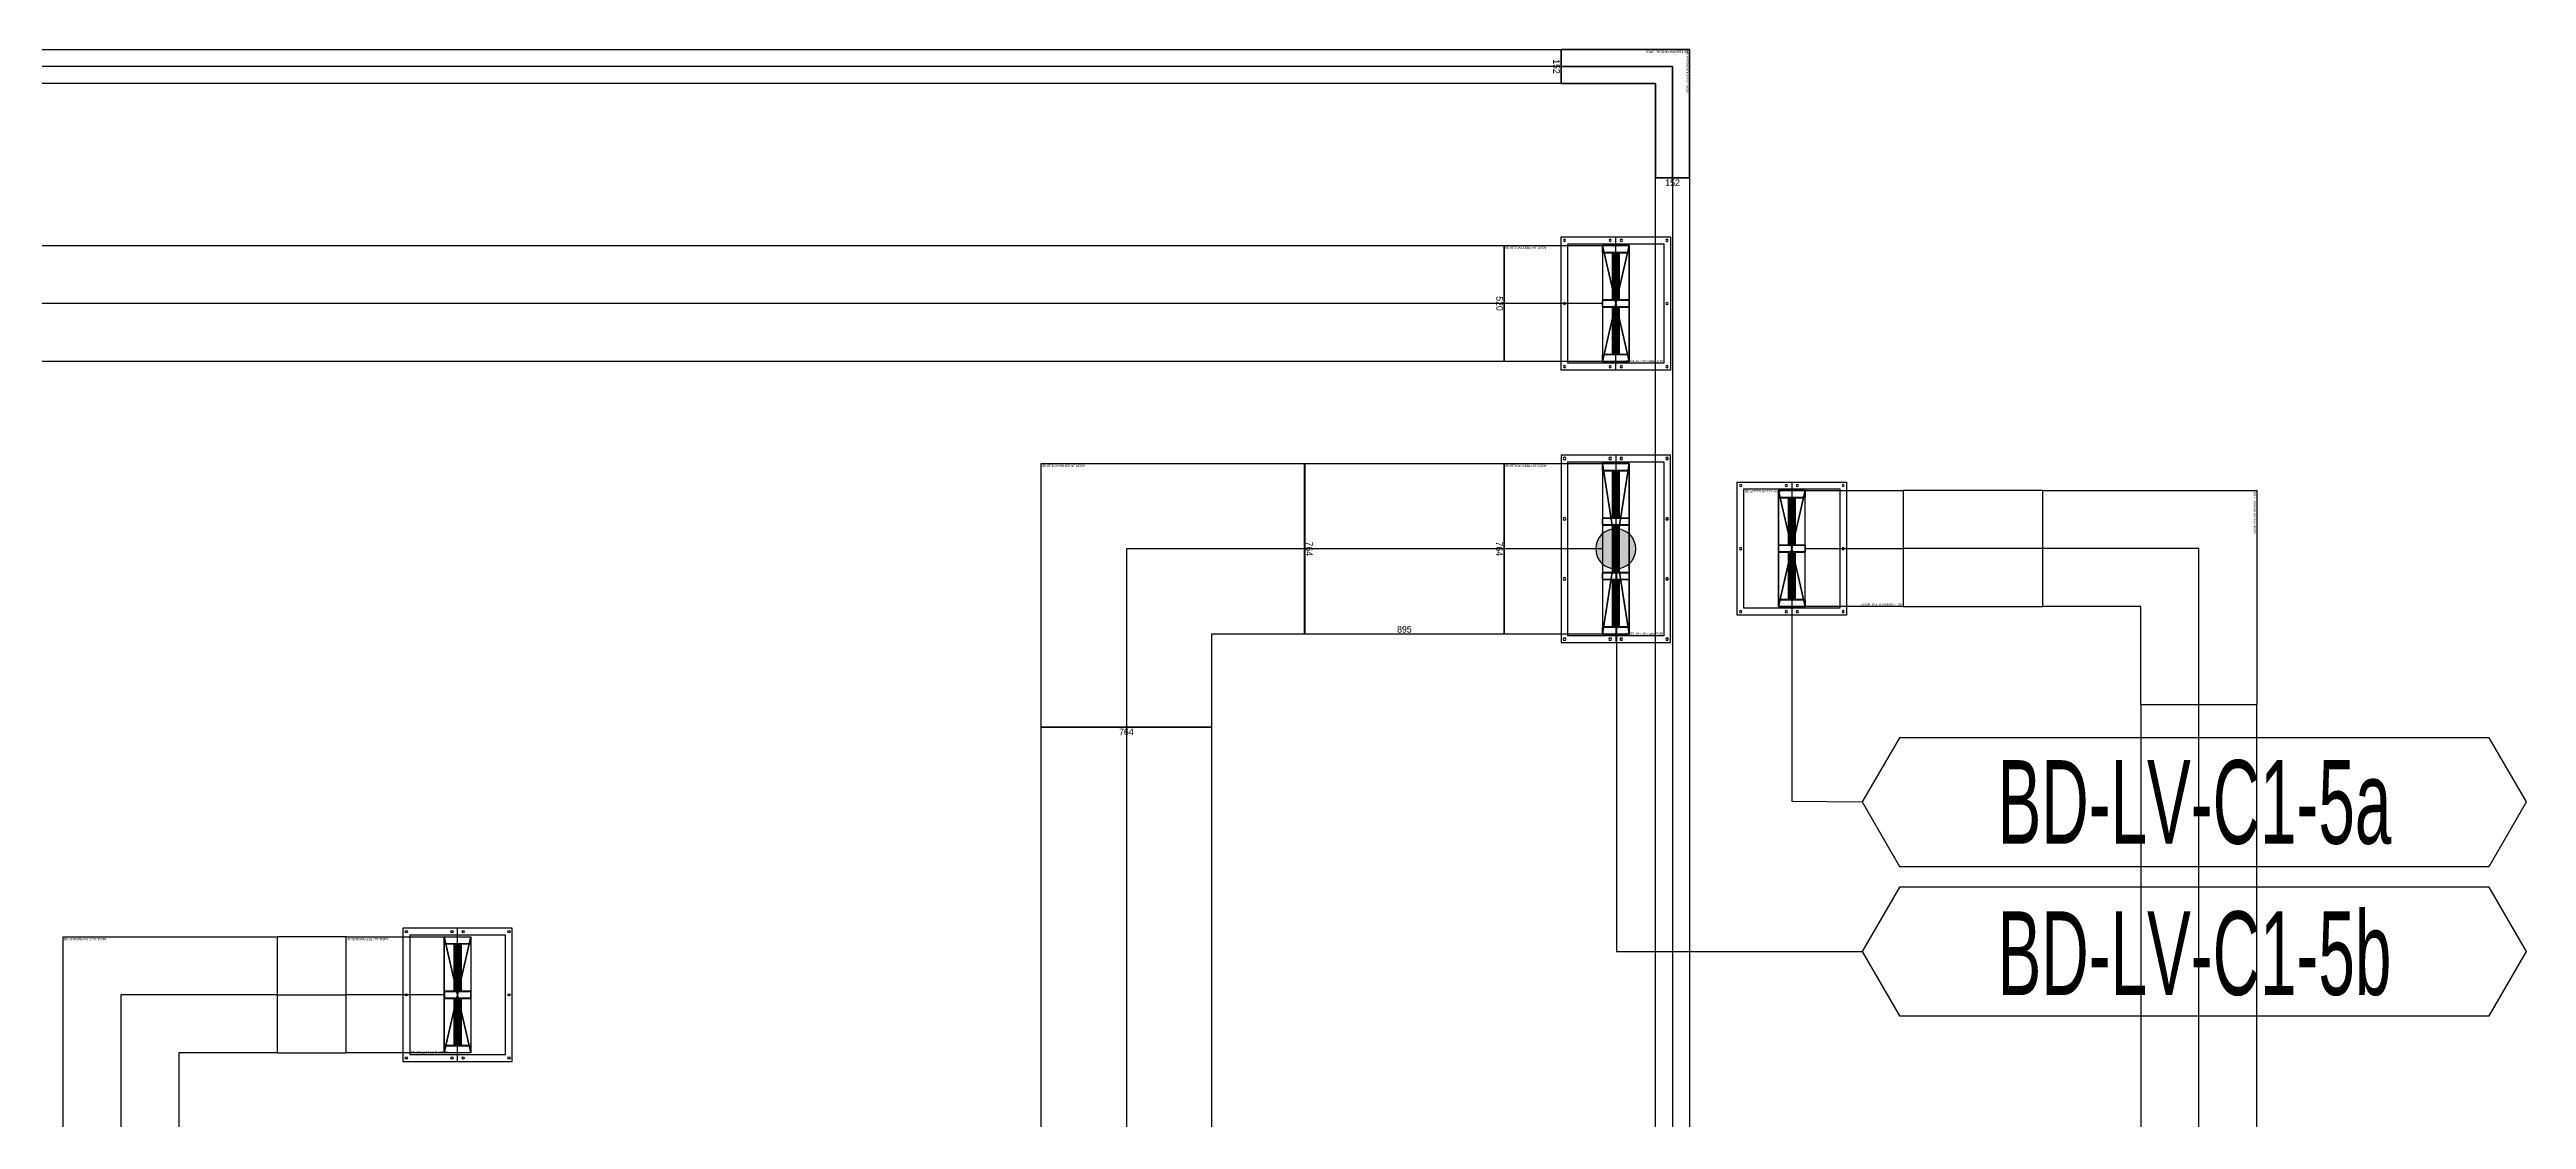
# Model space of a CAD drawing. Header units: millimetres. Extents: x 28486 to 374549, y -351975 to 868946.
# Drawn here: x 115274 to 126384, y -217904 to -213106 of the extents above; entities that cross this region are included whole.
import ezdxf
from ezdxf.enums import TextEntityAlignment as Align

# ---------------------------------------------------------------- set-up
doc = ezdxf.new("R2010")
doc.units = ezdxf.units.MM
doc.header["$LTSCALE"] = 150
doc.layers.get('Defpoints').update_dxf_attribs({"color": 150})
for name, color, linetype in [('-----27 Bus Duct_HV_IT BACK UP A', 7, 'Continuous'), ('-----27 Bus Duct_HV_IT BACK UP B', 3, 'Continuous'), ('-----27 Bus Duct_LV_380-220V', 200, 'Continuous'), ('-----27 Bus Duct_LV_380-220V_IT BACK UP', 2, 'Continuous'), ('-----27 Bus Duct_LV_380-220V_LOAD BANK', 7, 'Continuous'), ('-----29 주기', 1, 'Continuous'), ('-----30 Text', 2, 'Continuous'), ('-----99 Cable Schedule', 2, 'Continuous')]:
    doc.layers.add(name, color=color, linetype=linetype)
doc.styles.add('ELEC', font='')
doc.styles.get("Standard").update_dxf_attribs({"font": ''})
doc.styles.get('ELEC').set_extended_font_data('Dotum')
doc.styles.get('Standard').set_extended_font_data('Dotum')
doc.dimstyles.new('전기통신참고용-치수', dxfattribs={"dimscale": 15, "dimtxt": 2, "dimasz": 0, "dimexe": 0, "dimexo": 0, "dimgap": 0.4, "dimtad": 4, "dimdec": 0, "dimzin": 0, "dimdsep": 46, "dimtxsty": 'Standard', "dimblk": 'NONE', "dimcen": 0, "dimse1": 1, "dimse2": 1, "dimsd1": 1, "dimsd2": 1, "dimclrd": 8, "dimclre": 8, "dimclrt": 8, "dimadec": 0, "dimazin": 0, "dimtfac": 1, "dimtdec": 0, "dimtix": 1, "dimtmove": 2, "dimatfit": 0, "dimldrblk": 'NONE', "dimfxl": 2, "dimtolj": 1, "dimtzin": 0, "dimarcsym": 0})

# ---------------------------------------------------------------- blocks, each defined once
blk = doc.blocks.new('*U23')
at = {"color": 1}
for p, q in [((60, 260), (-60, -260)), ((-60, 260), (60, -260))]:
    blk.add_line(p, q, dxfattribs=at)
at = {"color": 0}
blk.add_line((0, -298.5), (0, 298.5), dxfattribs=at)
for points in [[(-245, -298.5), (245, -298.5), (245, 298.5), (-245, 298.5)], [(-215, -267.5), (215, -267.5), (215, 267.5), (-215, 267.5)]]:
    blk.add_lwpolyline(points, close=True, dxfattribs=at)
at = {"color": 1}
blk.add_lwpolyline([(60, -260), (-60, -260), (-60, 260), (60, 260)], close=True, dxfattribs=at)
for points in [[(-60, 14, -0.41421356), (-58, 16), (-17.2, 16, 0.41421356), (-16.2, 17), (-16.2, 227, 0.41421356), (-17.2, 228), (-58, 228, -0.41421356), (-60, 230), (-60, 260, -0.41421356), (-59, 259), (-59, 230, 0.41421356), (-58, 229), (58, 229, 0.41421356), (59, 230), (59, 259, -0.41421356), (60, 260), (60, 230, -0.41421356), (58, 228), (17.2, 228, 0.41421356), (16.2, 227), (16.2, 17, 0.41421356), (17.2, 16), (58, 16, -0.41421356), (60, 14), (60, 2, -0.41421356), (59, 3), (59, 14, 0.41421356), (58, 15), (-58, 15, 0.41421356), (-59, 14), (-59, 3, -0.41421356), (-60, 2), (-60, 2), (-60, 2), (-60, 2)], [(-15.2, 17), (-15.2, 227, -0.41421356), (-14.2, 228), (14.2, 228, -0.41421356), (15.2, 227), (15.2, 17, -0.41421356), (14.2, 16), (-14.2, 16, -0.41421356)], [(-14.2, 18), (-14.2, 226, -0.41421356), (-13.2, 227), (-8.85, 227, -0.41421356), (-7.85, 226), (-7.85, 18, -0.41421356), (-8.85, 17), (-13.2, 17, -0.41421356)], [(-6.85, 18), (-6.85, 226, -0.41421356), (-5.85, 227), (-1.5, 227, -0.41421356), (-0.5, 226), (-0.5, 18, -0.41421356), (-1.5, 17), (-5.85, 17, -0.41421356)], [(0.5, 18), (0.5, 226, -0.41421356), (1.5, 227), (5.85, 227, -0.41421356), (6.85, 226), (6.85, 18, -0.41421356), (5.85, 17), (1.5, 17, -0.41421356)], [(7.85, 18), (7.85, 226, -0.41421356), (8.85, 227), (13.2, 227, -0.41421356), (14.2, 226), (14.2, 18, -0.41421356), (13.2, 17), (8.85, 17, -0.41421356)], [(-60, -230, -0.41421356), (-58, -228), (-17.2, -228, 0.41421356), (-16.2, -227), (-16.2, -17, 0.41421356), (-17.2, -16), (-58, -16, -0.41421356), (-60, -14), (-60, 0, -0.41421356), (-59, -1), (-59, -14, 0.41421356), (-58, -15), (58, -15, 0.41421356), (59, -14), (59, -1, -0.41421356), (60, 0), (60, -14, -0.41421356), (58, -16), (17.2, -16, 0.41421356), (16.2, -17), (16.2, -227, 0.41421356), (17.2, -228), (58, -228, -0.41421356), (60, -230), (60, -260, -0.41421356), (59, -259), (59, -230, 0.41421356), (58, -229), (-58, -229, 0.41421356), (-59, -230), (-59, -259, -0.41421356), (-60, -260), (-60, -260), (-60, -260), (-60, -260)], [(-15.2, -227), (-15.2, -17, -0.41421356), (-14.2, -16), (14.2, -16, -0.41421356), (15.2, -17), (15.2, -227, -0.41421356), (14.2, -228), (-14.2, -228, -0.41421356)], [(-14.2, -226), (-14.2, -18, -0.41421356), (-13.2, -17), (-8.85, -17, -0.41421356), (-7.85, -18), (-7.85, -226, -0.41421356), (-8.85, -227), (-13.2, -227, -0.41421356)], [(-6.85, -226), (-6.85, -18, -0.41421356), (-5.85, -17), (-1.5, -17, -0.41421356), (-0.5, -18), (-0.5, -226, -0.41421356), (-1.5, -227), (-5.85, -227, -0.41421356)], [(0.5, -226), (0.5, -18, -0.41421356), (1.5, -17), (5.85, -17, -0.41421356), (6.85, -18), (6.85, -226, -0.41421356), (5.85, -227), (1.5, -227, -0.41421356)], [(7.85, -226), (7.85, -18, -0.41421356), (8.85, -17), (13.2, -17, -0.41421356), (14.2, -18), (14.2, -226, -0.41421356), (13.2, -227), (8.85, -227, -0.41421356)]]:
    blk.add_lwpolyline(points, format="xyb", close=True, dxfattribs=at)
at = {"color": 0}
for centre in [(-230, 283), (-25, 283), (25, 283), (230, 283), (-230, 0), (230, 0), (-230, -283), (-25, -283), (25, -283), (230, -283)]:
    blk.add_circle(centre, 5, dxfattribs=at)
at = {"color": 0, "style": 'ELEC'}
blk.add_text('BD Flanged End-AL 4000A', height=10, dxfattribs=at).set_placement((-210, -257.5), align=Align.MIDDLE_LEFT)
blk = doc.blocks.new('*U22')
at = {"color": 1}
for p, q in [((340, 260), (220, -260)), ((220, 260), (340, -260))]:
    blk.add_line(p, q, dxfattribs=at)
at = {"color": 0}
blk.add_lwpolyline([(-220, -260), (220, -260), (220, 260), (-220, 260)], close=True, dxfattribs=at)
blk.add_lwpolyline([(220, -260), (340, -260), (340, 260), (220, 260)], dxfattribs=at)
at = {"color": 1}
for points in [[(220, 14, -0.41421356), (222, 16), (262.8, 16, 0.41421356), (263.8, 17), (263.8, 227, 0.41421356), (262.8, 228), (222, 228, -0.41421356), (220, 230), (220, 260, -0.41421356), (221, 259), (221, 230, 0.41421356), (222, 229), (338, 229, 0.41421356), (339, 230), (339, 259, -0.41421356), (340, 260), (340, 230, -0.41421356), (338, 228), (297.2, 228, 0.41421356), (296.2, 227), (296.2, 17, 0.41421356), (297.2, 16), (338, 16, -0.41421356), (340, 14), (340, 2, -0.41421356), (339, 3), (339, 14, 0.41421356), (338, 15), (222, 15, 0.41421356), (221, 14), (221, 3, -0.41421356), (220, 2), (220, 2), (220, 2), (220, 2)], [(264.8, 17), (264.8, 227, -0.41421356), (265.8, 228), (294.2, 228, -0.41421356), (295.2, 227), (295.2, 17, -0.41421356), (294.2, 16), (265.8, 16, -0.41421356)], [(265.8, 18), (265.8, 226, -0.41421356), (266.8, 227), (271.15, 227, -0.41421356), (272.15, 226), (272.15, 18, -0.41421356), (271.15, 17), (266.8, 17, -0.41421356)], [(273.15, 18), (273.15, 226, -0.41421356), (274.15, 227), (278.5, 227, -0.41421356), (279.5, 226), (279.5, 18, -0.41421356), (278.5, 17), (274.15, 17, -0.41421356)], [(280.5, 18), (280.5, 226, -0.41421356), (281.5, 227), (285.85, 227, -0.41421356), (286.85, 226), (286.85, 18, -0.41421356), (285.85, 17), (281.5, 17, -0.41421356)], [(287.85, 18), (287.85, 226, -0.41421356), (288.85, 227), (293.2, 227, -0.41421356), (294.2, 226), (294.2, 18, -0.41421356), (293.2, 17), (288.85, 17, -0.41421356)], [(220, -230, -0.41421356), (222, -228), (262.8, -228, 0.41421356), (263.8, -227), (263.8, -17, 0.41421356), (262.8, -16), (222, -16, -0.41421356), (220, -14), (220, 0, -0.41421356), (221, -1), (221, -14, 0.41421356), (222, -15), (338, -15, 0.41421356), (339, -14), (339, -1, -0.41421356), (340, 0), (340, -14, -0.41421356), (338, -16), (297.2, -16, 0.41421356), (296.2, -17), (296.2, -227, 0.41421356), (297.2, -228), (338, -228, -0.41421356), (340, -230), (340, -260, -0.41421356), (339, -259), (339, -230, 0.41421356), (338, -229), (222, -229, 0.41421356), (221, -230), (221, -259, -0.41421356), (220, -260), (220, -260), (220, -260), (220, -260)], [(264.8, -227), (264.8, -17, -0.41421356), (265.8, -16), (294.2, -16, -0.41421356), (295.2, -17), (295.2, -227, -0.41421356), (294.2, -228), (265.8, -228, -0.41421356)], [(265.8, -226), (265.8, -18, -0.41421356), (266.8, -17), (271.15, -17, -0.41421356), (272.15, -18), (272.15, -226, -0.41421356), (271.15, -227), (266.8, -227, -0.41421356)], [(273.15, -226), (273.15, -18, -0.41421356), (274.15, -17), (278.5, -17, -0.41421356), (279.5, -18), (279.5, -226, -0.41421356), (278.5, -227), (274.15, -227, -0.41421356)], [(280.5, -226), (280.5, -18, -0.41421356), (281.5, -17), (285.85, -17, -0.41421356), (286.85, -18), (286.85, -226, -0.41421356), (285.85, -227), (281.5, -227, -0.41421356)], [(287.85, -226), (287.85, -18, -0.41421356), (288.85, -17), (293.2, -17, -0.41421356), (294.2, -18), (294.2, -226, -0.41421356), (293.2, -227), (288.85, -227, -0.41421356)]]:
    blk.add_lwpolyline(points, format="xyb", close=True, dxfattribs=at)
blk.add_lwpolyline([(220, 0), (-220, 0)], dxfattribs=at)
at = {"color": 0, "style": 'ELEC'}
blk.add_text('BD ELBOW(VERT)-AL 4000A', height=10, dxfattribs=at).set_placement((-215, -250), align=Align.MIDDLE_LEFT)
blk = doc.blocks.new('*D227')
at = {"layer": 'Defpoints', "color": 0, "transparency": 16777216}
for p in [(0, 10925), (520, 10925), (520, 10925)]:
    blk.add_point(p, dxfattribs=at)
at = {"color": 0, "transparency": 16777216, "insert": (260, 10904), "char_height": 30, "attachment_point": 5}
blk.add_mtext('\\A1;{\\C0;520}', dxfattribs=at)
blk = doc.blocks.new('_None')
blk = doc.blocks.new('*D228')
at = {"layer": 'Defpoints', "color": 0, "transparency": 16777216}
for p in [(520, 10925), (520, 10925), (520, -9298)]:
    blk.add_point(p, dxfattribs=at)
at = {"color": 0, "transparency": 16777216, "insert": (499, 813), "char_height": 30, "attachment_point": 5, "rotation": 90}
blk.add_mtext('\\A1;{\\C0;20223}', dxfattribs=at)
blk = doc.blocks.new('*U15')
at = {"color": 0}
blk.add_lwpolyline([(-382, -382), (800, -382), (800, 382), (382, 382), (382, 800), (-382, 800)], close=True, dxfattribs=at)
at = {"color": 1}
blk.add_lwpolyline([(800, 0), (0, 0), (0, 800)], dxfattribs=at)
at = {"color": 0, "style": 'ELEC'}
blk.add_text('BD ELBOW(HORIZ)-AL 6300A', height=10, dxfattribs=at).set_placement((-377, -372), align=Align.MIDDLE_LEFT)
blk = doc.blocks.new('*U5')
at = {"color": 1}
for p, q in [((60, 382), (-60, -382)), ((-60, 382), (60, -382))]:
    blk.add_line(p, q, dxfattribs=at)
at = {"color": 0}
blk.add_line((0, 420.5), (0, -420.5), dxfattribs=at)
for points in [[(245, -420.5), (-245, -420.5), (-245, 420.5), (245, 420.5)], [(-215, -389.5), (215, -389.5), (215, 389.5), (-215, 389.5)]]:
    blk.add_lwpolyline(points, close=True, dxfattribs=at)
at = {"color": 1}
blk.add_lwpolyline([(60, -382), (-60, -382), (-60, 382), (60, 382)], close=True, dxfattribs=at)
for points in [[(-60, 136, -0.41421356), (-58, 138), (-17.2, 138, 0.41421356), (-16.2, 139), (-16.2, 349, 0.41421356), (-17.2, 350), (-58, 350, -0.41421356), (-60, 352), (-60, 382, -0.41421356), (-59, 381), (-59, 352, 0.41421356), (-58, 351), (58, 351, 0.41421356), (59, 352), (59, 381, -0.41421356), (60, 382), (60, 352, -0.41421356), (58, 350), (17.2, 350, 0.41421356), (16.2, 349), (16.2, 139, 0.41421356), (17.2, 138), (58, 138, -0.41421356), (60, 136), (60, 124, -0.41421356), (59, 125), (59, 136, 0.41421356), (58, 137), (-58, 137, 0.41421356), (-59, 136), (-59, 125, -0.41421356), (-60, 124), (-60, 124), (-60, 124), (-60, 124)], [(-15.2, 139), (-15.2, 349, -0.41421356), (-14.2, 350), (14.2, 350, -0.41421356), (15.2, 349), (15.2, 139, -0.41421356), (14.2, 138), (-14.2, 138, -0.41421356)], [(-14.2, 140), (-14.2, 348, -0.41421356), (-13.2, 349), (-8.85, 349, -0.41421356), (-7.85, 348), (-7.85, 140, -0.41421356), (-8.85, 139), (-13.2, 139, -0.41421356)], [(-6.85, 140), (-6.85, 348, -0.41421356), (-5.85, 349), (-1.5, 349, -0.41421356), (-0.5, 348), (-0.5, 140, -0.41421356), (-1.5, 139), (-5.85, 139, -0.41421356)], [(0.5, 140), (0.5, 348, -0.41421356), (1.5, 349), (5.85, 349, -0.41421356), (6.85, 348), (6.85, 140, -0.41421356), (5.85, 139), (1.5, 139, -0.41421356)], [(7.85, 140), (7.85, 348, -0.41421356), (8.85, 349), (13.2, 349, -0.41421356), (14.2, 348), (14.2, 140, -0.41421356), (13.2, 139), (8.85, 139, -0.41421356)], [(-60, -108, -0.41421356), (-58, -106), (-17.2, -106, 0.41421356), (-16.2, -105), (-16.2, 105, 0.41421356), (-17.2, 106), (-58, 106, -0.41421356), (-60, 108), (-60, 122, -0.41421356), (-59, 121), (-59, 108, 0.41421356), (-58, 107), (58, 107, 0.41421356), (59, 108), (59, 121, -0.41421356), (60, 122), (60, 108, -0.41421356), (58, 106), (17.2, 106, 0.41421356), (16.2, 105), (16.2, -105, 0.41421356), (17.2, -106), (58, -106, -0.41421356), (60, -108), (60, -121, -0.41421356), (59, -120), (59, -108, 0.41421356), (58, -107), (-58, -107, 0.41421356), (-59, -108), (-59, -120, -0.41421356), (-60, -121), (-60, -121), (-60, -121), (-60, -121)], [(-15.2, -105), (-15.2, 105, -0.41421356), (-14.2, 106), (14.2, 106, -0.41421356), (15.2, 105), (15.2, -105, -0.41421356), (14.2, -106), (-14.2, -106, -0.41421356)], [(-14.2, -104), (-14.2, 104, -0.41421356), (-13.2, 105), (-8.85, 105, -0.41421356), (-7.85, 104), (-7.85, -104, -0.41421356), (-8.85, -105), (-13.2, -105, -0.41421356)], [(-6.85, -104), (-6.85, 104, -0.41421356), (-5.85, 105), (-1.5, 105, -0.41421356), (-0.5, 104), (-0.5, -104, -0.41421356), (-1.5, -105), (-5.85, -105, -0.41421356)], [(0.5, -104), (0.5, 104, -0.41421356), (1.5, 105), (5.85, 105, -0.41421356), (6.85, 104), (6.85, -104, -0.41421356), (5.85, -105), (1.5, -105, -0.41421356)], [(7.85, -104), (7.85, 104, -0.41421356), (8.85, 105), (13.2, 105, -0.41421356), (14.2, 104), (14.2, -104, -0.41421356), (13.2, -105), (8.85, -105, -0.41421356)], [(-60, -352, -0.41421356), (-58, -350), (-17.2, -350, 0.41421356), (-16.2, -349), (-16.2, -139, 0.41421356), (-17.2, -138), (-58, -138, -0.41421356), (-60, -136), (-60, -123, -0.41421356), (-59, -124), (-59, -136, 0.41421356), (-58, -137), (58, -137, 0.41421356), (59, -136), (59, -124, -0.41421356), (60, -123), (60, -136, -0.41421356), (58, -138), (17.2, -138, 0.41421356), (16.2, -139), (16.2, -349, 0.41421356), (17.2, -350), (58, -350, -0.41421356), (60, -352), (60, -382, -0.41421356), (59, -381), (59, -352, 0.41421356), (58, -351), (-58, -351, 0.41421356), (-59, -352), (-59, -381, -0.41421356), (-60, -382), (-60, -382), (-60, -382), (-60, -382)], [(-15.2, -349), (-15.2, -139, -0.41421356), (-14.2, -138), (14.2, -138, -0.41421356), (15.2, -139), (15.2, -349, -0.41421356), (14.2, -350), (-14.2, -350, -0.41421356)], [(-14.2, -348), (-14.2, -140, -0.41421356), (-13.2, -139), (-8.85, -139, -0.41421356), (-7.85, -140), (-7.85, -348, -0.41421356), (-8.85, -349), (-13.2, -349, -0.41421356)], [(-6.85, -348), (-6.85, -140, -0.41421356), (-5.85, -139), (-1.5, -139, -0.41421356), (-0.5, -140), (-0.5, -348, -0.41421356), (-1.5, -349), (-5.85, -349, -0.41421356)], [(0.5, -348), (0.5, -140, -0.41421356), (1.5, -139), (5.85, -139, -0.41421356), (6.85, -140), (6.85, -348, -0.41421356), (5.85, -349), (1.5, -349, -0.41421356)], [(7.85, -348), (7.85, -140, -0.41421356), (8.85, -139), (13.2, -139, -0.41421356), (14.2, -140), (14.2, -348, -0.41421356), (13.2, -349), (8.85, -349, -0.41421356)]]:
    blk.add_lwpolyline(points, format="xyb", close=True, dxfattribs=at)
at = {"color": 0}
for centre in [(-230, 405), (-25, 405), (25, 405), (230, 405), (-230, 135), (230, 135), (-230, -135), (230, -135), (-230, -405), (-25, -405), (25, -405), (230, -405)]:
    blk.add_circle(centre, 6, dxfattribs=at)
at = {"color": 0, "style": 'ELEC'}
blk.add_text('BD Flanged End-AL 6300A', height=10, dxfattribs=at).set_placement((-210, -379.5), align=Align.MIDDLE_LEFT)
blk = doc.blocks.new('*D820')
at = {"layer": 'Defpoints', "color": 0, "transparency": 16777216}
for p in [(0, 12840), (764, 12840), (764, 12840)]:
    blk.add_point(p, dxfattribs=at)
at = {"color": 0, "transparency": 16777216, "insert": (382, 12819), "char_height": 30, "attachment_point": 5}
blk.add_mtext('\\A1;{\\C0;764}', dxfattribs=at)
blk = doc.blocks.new('*D821')
at = {"layer": 'Defpoints', "color": 0, "transparency": 16777216}
for p in [(764, 12840), (764, 12840), (764, 11945)]:
    blk.add_point(p, dxfattribs=at)
at = {"color": 0, "transparency": 16777216, "insert": (743, 12393), "char_height": 30, "attachment_point": 5, "rotation": 90}
blk.add_mtext('\\A1;{\\C0;895}', dxfattribs=at)
blk = doc.blocks.new('*D822')
at = {"layer": 'Defpoints', "color": 0, "transparency": 16777216}
for p in [(0, 11945), (764, 11945), (764, 11945)]:
    blk.add_point(p, dxfattribs=at)
at = {"color": 0, "transparency": 16777216, "insert": (382, 11966), "char_height": 30, "attachment_point": 5}
blk.add_mtext('\\A1;{\\C0;764}', dxfattribs=at)
blk = doc.blocks.new('*U7')
at = {"color": 1}
for p, q in [((340, 382), (220, -382)), ((220, 382), (340, -382))]:
    blk.add_line(p, q, dxfattribs=at)
at = {"color": 0}
blk.add_lwpolyline([(-220, -382), (220, -382), (220, 382), (-220, 382)], close=True, dxfattribs=at)
blk.add_lwpolyline([(220, -382), (340, -382), (340, 382), (220, 382)], dxfattribs=at)
at = {"color": 1}
for points in [[(220, 136, -0.41421356), (222, 138), (262.8, 138, 0.41421356), (263.8, 139), (263.8, 349, 0.41421356), (262.8, 350), (222, 350, -0.41421356), (220, 352), (220, 382, -0.41421356), (221, 381), (221, 352, 0.41421356), (222, 351), (338, 351, 0.41421356), (339, 352), (339, 381, -0.41421356), (340, 382), (340, 352, -0.41421356), (338, 350), (297.2, 350, 0.41421356), (296.2, 349), (296.2, 139, 0.41421356), (297.2, 138), (338, 138, -0.41421356), (340, 136), (340, 124, -0.41421356), (339, 125), (339, 136, 0.41421356), (338, 137), (222, 137, 0.41421356), (221, 136), (221, 125, -0.41421356), (220, 124), (220, 124), (220, 124), (220, 124)], [(264.8, 139), (264.8, 349, -0.41421356), (265.8, 350), (294.2, 350, -0.41421356), (295.2, 349), (295.2, 139, -0.41421356), (294.2, 138), (265.8, 138, -0.41421356)], [(265.8, 140), (265.8, 348, -0.41421356), (266.8, 349), (271.15, 349, -0.41421356), (272.15, 348), (272.15, 140, -0.41421356), (271.15, 139), (266.8, 139, -0.41421356)], [(273.15, 140), (273.15, 348, -0.41421356), (274.15, 349), (278.5, 349, -0.41421356), (279.5, 348), (279.5, 140, -0.41421356), (278.5, 139), (274.15, 139, -0.41421356)], [(280.5, 140), (280.5, 348, -0.41421356), (281.5, 349), (285.85, 349, -0.41421356), (286.85, 348), (286.85, 140, -0.41421356), (285.85, 139), (281.5, 139, -0.41421356)], [(287.85, 140), (287.85, 348, -0.41421356), (288.85, 349), (293.2, 349, -0.41421356), (294.2, 348), (294.2, 140, -0.41421356), (293.2, 139), (288.85, 139, -0.41421356)], [(220, -108, -0.41421356), (222, -106), (262.8, -106, 0.41421356), (263.8, -105), (263.8, 105, 0.41421356), (262.8, 106), (222, 106, -0.41421356), (220, 108), (220, 122, -0.41421356), (221, 121), (221, 108, 0.41421356), (222, 107), (338, 107, 0.41421356), (339, 108), (339, 121, -0.41421356), (340, 122), (340, 108, -0.41421356), (338, 106), (297.2, 106, 0.41421356), (296.2, 105), (296.2, -105, 0.41421356), (297.2, -106), (338, -106, -0.41421356), (340, -108), (340, -121, -0.41421356), (339, -120), (339, -108, 0.41421356), (338, -107), (222, -107, 0.41421356), (221, -108), (221, -120, -0.41421356), (220, -121), (220, -121), (220, -121), (220, -121)], [(264.8, -105), (264.8, 105, -0.41421356), (265.8, 106), (294.2, 106, -0.41421356), (295.2, 105), (295.2, -105, -0.41421356), (294.2, -106), (265.8, -106, -0.41421356)], [(265.8, -104), (265.8, 104, -0.41421356), (266.8, 105), (271.15, 105, -0.41421356), (272.15, 104), (272.15, -104, -0.41421356), (271.15, -105), (266.8, -105, -0.41421356)], [(273.15, -104), (273.15, 104, -0.41421356), (274.15, 105), (278.5, 105, -0.41421356), (279.5, 104), (279.5, -104, -0.41421356), (278.5, -105), (274.15, -105, -0.41421356)], [(280.5, -104), (280.5, 104, -0.41421356), (281.5, 105), (285.85, 105, -0.41421356), (286.85, 104), (286.85, -104, -0.41421356), (285.85, -105), (281.5, -105, -0.41421356)], [(287.85, -104), (287.85, 104, -0.41421356), (288.85, 105), (293.2, 105, -0.41421356), (294.2, 104), (294.2, -104, -0.41421356), (293.2, -105), (288.85, -105, -0.41421356)], [(220, -352, -0.41421356), (222, -350), (262.8, -350, 0.41421356), (263.8, -349), (263.8, -139, 0.41421356), (262.8, -138), (222, -138, -0.41421356), (220, -136), (220, -123, -0.41421356), (221, -124), (221, -136, 0.41421356), (222, -137), (338, -137, 0.41421356), (339, -136), (339, -124, -0.41421356), (340, -123), (340, -136, -0.41421356), (338, -138), (297.2, -138, 0.41421356), (296.2, -139), (296.2, -349, 0.41421356), (297.2, -350), (338, -350, -0.41421356), (340, -352), (340, -382, -0.41421356), (339, -381), (339, -352, 0.41421356), (338, -351), (222, -351, 0.41421356), (221, -352), (221, -381, -0.41421356), (220, -382), (220, -382), (220, -382), (220, -382)], [(264.8, -349), (264.8, -139, -0.41421356), (265.8, -138), (294.2, -138, -0.41421356), (295.2, -139), (295.2, -349, -0.41421356), (294.2, -350), (265.8, -350, -0.41421356)], [(265.8, -348), (265.8, -140, -0.41421356), (266.8, -139), (271.15, -139, -0.41421356), (272.15, -140), (272.15, -348, -0.41421356), (271.15, -349), (266.8, -349, -0.41421356)], [(273.15, -348), (273.15, -140, -0.41421356), (274.15, -139), (278.5, -139, -0.41421356), (279.5, -140), (279.5, -348, -0.41421356), (278.5, -349), (274.15, -349, -0.41421356)], [(280.5, -348), (280.5, -140, -0.41421356), (281.5, -139), (285.85, -139, -0.41421356), (286.85, -140), (286.85, -348, -0.41421356), (285.85, -349), (281.5, -349, -0.41421356)], [(287.85, -348), (287.85, -140, -0.41421356), (288.85, -139), (293.2, -139, -0.41421356), (294.2, -140), (294.2, -348, -0.41421356), (293.2, -349), (288.85, -349, -0.41421356)]]:
    blk.add_lwpolyline(points, format="xyb", close=True, dxfattribs=at)
blk.add_lwpolyline([(220, 0), (-220, 0)], dxfattribs=at)
at = {"color": 0, "style": 'ELEC'}
blk.add_text('BD ELBOW(VERT)-AL 6300A', height=10, dxfattribs=at).set_placement((-215, -372), align=Align.MIDDLE_LEFT)
blk = doc.blocks.new('*D131')
at = {"layer": 'Defpoints', "color": 0, "transparency": 16777216}
for p in [(0, 17689), (152, 17689), (152, 17689)]:
    blk.add_point(p, dxfattribs=at)
at = {"color": 0, "transparency": 16777216, "insert": (76, 17668), "char_height": 30, "attachment_point": 5}
blk.add_mtext('\\A1;{\\C0;152}', dxfattribs=at)
blk = doc.blocks.new('*D132')
at = {"layer": 'Defpoints', "color": 0, "transparency": 16777216}
for p in [(152, 17689), (152, 17689), (152, -3502)]:
    blk.add_point(p, dxfattribs=at)
at = {"color": 0, "transparency": 16777216, "insert": (131, 7093), "char_height": 30, "attachment_point": 5, "rotation": 90}
blk.add_mtext('\\A1;{\\C0;21191}', dxfattribs=at)
blk = doc.blocks.new('*U68')
at = {"color": 0}
blk.add_lwpolyline([(-76, -76), (500, -76), (500, 76), (76, 76), (76, 500), (-76, 500)], close=True, dxfattribs=at)
at = {"color": 1}
blk.add_lwpolyline([(500, 0), (0, 0), (0, 500)], dxfattribs=at)
at = {"color": 0, "style": 'ELEC'}
blk.add_text('BD ELBOW(HORIZ)-AL 1000A', height=10, dxfattribs=at).set_placement((-71, -66), align=Align.MIDDLE_LEFT)
blk = doc.blocks.new('*D608')
at = {"layer": 'Defpoints', "color": 0, "transparency": 16777216}
for p in [(0, 3328), (152, 3328), (152, 3328)]:
    blk.add_point(p, dxfattribs=at)
at = {"color": 0, "transparency": 16777216, "insert": (76, 3307), "char_height": 30, "attachment_point": 5}
blk.add_mtext('\\A1;{\\C0;152}', dxfattribs=at)
blk = doc.blocks.new('*D609')
at = {"layer": 'Defpoints', "color": 0, "transparency": 16777216}
for p in [(152, 3328), (152, 3328), (152, -12074)]:
    blk.add_point(p, dxfattribs=at)
at = {"color": 0, "transparency": 16777216, "insert": (131, -4373), "char_height": 30, "attachment_point": 5, "rotation": 90}
blk.add_mtext('\\A1;{\\C0;15402}', dxfattribs=at)
blk = doc.blocks.new('*D191')
at = {"layer": 'Defpoints', "color": 0, "transparency": 16777216}
for p in [(0, 17689), (152, 17689), (152, 17689)]:
    blk.add_point(p, dxfattribs=at)
at = {"color": 0, "transparency": 16777216, "insert": (76, 17668), "char_height": 30, "attachment_point": 5}
blk.add_mtext('\\A1;{\\C0;152}', dxfattribs=at)
blk = doc.blocks.new('*D192')
at = {"layer": 'Defpoints', "color": 0, "transparency": 16777216}
for p in [(152, 17689), (152, 17689), (152, -3502)]:
    blk.add_point(p, dxfattribs=at)
at = {"color": 0, "transparency": 16777216, "insert": (131, 7093), "char_height": 30, "attachment_point": 5, "rotation": 90}
blk.add_mtext('\\A1;{\\C0;21191}', dxfattribs=at)
blk = doc.blocks.new('*D195')
at = {"layer": 'Defpoints', "color": 0, "transparency": 16777216}
for p in [(0, 17574), (152, 17574), (152, 17574)]:
    blk.add_point(p, dxfattribs=at)
at = {"color": 0, "transparency": 16777216, "insert": (76, 17553), "char_height": 30, "attachment_point": 5}
blk.add_mtext('\\A1;{\\C0;152}', dxfattribs=at)
blk = doc.blocks.new('*D196')
at = {"layer": 'Defpoints', "color": 0, "transparency": 16777216}
for p in [(152, 17574), (152, 17574), (152, 2172)]:
    blk.add_point(p, dxfattribs=at)
at = {"color": 0, "transparency": 16777216, "insert": (131, 9873), "char_height": 30, "attachment_point": 5, "rotation": 90}
blk.add_mtext('\\A1;{\\C0;15402}', dxfattribs=at)
blk = doc.blocks.new('*D824')
at = {"layer": 'Defpoints', "color": 0, "transparency": 16777216}
for p in [(0, 17645), (764, 17645), (764, 17645)]:
    blk.add_point(p, dxfattribs=at)
at = {"color": 0, "transparency": 16777216, "insert": (382, 17624), "char_height": 30, "attachment_point": 5}
blk.add_mtext('\\A1;{\\C0;764}', dxfattribs=at)
blk = doc.blocks.new('*D825')
at = {"layer": 'Defpoints', "color": 0, "transparency": 16777216}
for p in [(764, 17645), (764, 17645), (764, 9145)]:
    blk.add_point(p, dxfattribs=at)
at = {"color": 0, "transparency": 16777216, "insert": (743, 13395), "char_height": 30, "attachment_point": 5, "rotation": 90}
blk.add_mtext('\\A1;{\\C0;8500}', dxfattribs=at)
blk = doc.blocks.new('*D826')
at = {"layer": 'Defpoints', "color": 0, "transparency": 16777216}
for p in [(0, 9145), (764, 9145), (764, 9145)]:
    blk.add_point(p, dxfattribs=at)
at = {"color": 0, "transparency": 16777216, "insert": (382, 9166), "char_height": 30, "attachment_point": 5}
blk.add_mtext('\\A1;{\\C0;764}', dxfattribs=at)
blk = doc.blocks.new('A$C9a0ab699')
h = blk.add_hatch(color=0)
edge = h.paths.add_edge_path()
edge.add_arc((0, 0), 64, 720, 1080, ccw=False)
at = {"color": 0}
blk.add_circle((0, 0), 64, dxfattribs=at)
blk = doc.blocks.new('*U24')
at = {"color": 0}
blk.add_lwpolyline([(-260, -260), (700, -260), (700, 260), (260, 260), (260, 700), (-260, 700)], close=True, dxfattribs=at)
at = {"color": 1}
blk.add_lwpolyline([(700, 0), (0, 0), (0, 700)], dxfattribs=at)
at = {"color": 0, "style": 'ELEC'}
blk.add_text('BD ELBOW(HORIZ)-AL 4000A', height=10, dxfattribs=at).set_placement((-255, -250), align=Align.MIDDLE_LEFT)
blk = doc.blocks.new('*D908')
at = {"layer": 'Defpoints', "color": 0, "transparency": 16777216}
for p in [(0, 3526), (520, 3526), (520, 3526)]:
    blk.add_point(p, dxfattribs=at)
at = {"color": 0, "transparency": 16777216, "insert": (260, 3505), "char_height": 30, "attachment_point": 5}
blk.add_mtext('\\A1;{\\C0;520}', dxfattribs=at)
blk = doc.blocks.new('*D909')
at = {"layer": 'Defpoints', "color": 0, "transparency": 16777216}
for p in [(520, 3526), (520, 3526), (520, 2900)]:
    blk.add_point(p, dxfattribs=at)
at = {"color": 0, "transparency": 16777216, "insert": (499, 3213), "char_height": 30, "attachment_point": 5, "rotation": 90}
blk.add_mtext('\\A1;{\\C0;626}', dxfattribs=at)
blk = doc.blocks.new('*D910')
at = {"layer": 'Defpoints', "color": 0, "transparency": 16777216}
for p in [(0, 2900), (520, 2900), (520, 2900)]:
    blk.add_point(p, dxfattribs=at)
at = {"color": 0, "transparency": 16777216, "insert": (260, 2921), "char_height": 30, "attachment_point": 5}
blk.add_mtext('\\A1;{\\C0;520}', dxfattribs=at)
blk = doc.blocks.new('*D912')
at = {"layer": 'Defpoints', "color": 0, "transparency": 16777216}
for p in [(0, 5401), (520, 5401), (520, 5401)]:
    blk.add_point(p, dxfattribs=at)
at = {"color": 0, "transparency": 16777216, "insert": (260, 5380), "char_height": 30, "attachment_point": 5}
blk.add_mtext('\\A1;{\\C0;520}', dxfattribs=at)
blk = doc.blocks.new('*D913')
at = {"layer": 'Defpoints', "color": 0, "transparency": 16777216}
for p in [(520, 5401), (520, 5401), (520, 2900)]:
    blk.add_point(p, dxfattribs=at)
at = {"color": 0, "transparency": 16777216, "insert": (499, 4150), "char_height": 30, "attachment_point": 5, "rotation": 90}
blk.add_mtext('\\A1;{\\C0;2501}', dxfattribs=at)
blk = doc.blocks.new('*D914')
at = {"layer": 'Defpoints', "color": 0, "transparency": 16777216}
for p in [(0, 2900), (520, 2900), (520, 2900)]:
    blk.add_point(p, dxfattribs=at)
at = {"color": 0, "transparency": 16777216, "insert": (260, 2921), "char_height": 30, "attachment_point": 5}
blk.add_mtext('\\A1;{\\C0;520}', dxfattribs=at)
blk = doc.blocks.new('*D876')
at = {"layer": 'Defpoints', "color": 0, "transparency": 16777216}
for p in [(0, 3210), (520, 3210), (520, 3210)]:
    blk.add_point(p, dxfattribs=at)
at = {"color": 0, "transparency": 16777216, "insert": (260, 3189), "char_height": 30, "attachment_point": 5}
blk.add_mtext('\\A1;{\\C0;520}', dxfattribs=at)
blk = doc.blocks.new('*D877')
at = {"layer": 'Defpoints', "color": 0, "transparency": 16777216}
for p in [(520, 3210), (520, 3210), (520, 2900)]:
    blk.add_point(p, dxfattribs=at)
at = {"color": 0, "transparency": 16777216, "insert": (499, 3055), "char_height": 30, "attachment_point": 5, "rotation": 90}
blk.add_mtext('\\A1;{\\C0;310}', dxfattribs=at)
blk = doc.blocks.new('*D878')
at = {"layer": 'Defpoints', "color": 0, "transparency": 16777216}
for p in [(0, 2900), (520, 2900), (520, 2900)]:
    blk.add_point(p, dxfattribs=at)
at = {"color": 0, "transparency": 16777216, "insert": (260, 2921), "char_height": 30, "attachment_point": 5}
blk.add_mtext('\\A1;{\\C0;520}', dxfattribs=at)
blk = doc.blocks.new('*U226')
at = {"color": 1}
blk.add_line((260, 10924.7), (260, -9298.3), dxfattribs=at)
at = {"color": 0}
blk.add_lwpolyline([(520, -9298.3), (0, -9298.3), (0, 10924.7), (520, 10924.7)], close=True, dxfattribs=at)
dim = blk.add_linear_dim(base=(520, 10924.7), p1=(0, 10924.7), p2=(520, 10924.7), text='{\\C0;<>}', dimstyle='전기통신참고용-치수', override={"dimtxsty": 'Standard', "dimclrd": 0, "dimclre": 0, "dimclrt": 0}, dxfattribs=at)
dim.commit()
dim.dimension.update_dxf_attribs({"geometry": '*D227', "text_midpoint": (260, 10903.6)})
dim = blk.add_linear_dim(base=(520, 10924.7), p1=(520, -9298.3), p2=(520, 10924.7), angle=90, text='{\\C0;<>}', dimstyle='전기통신참고용-치수', override={"dimtad": 1, "dimtxsty": 'Standard', "dimclrd": 0, "dimclre": 0, "dimclrt": 0}, dxfattribs=at)
dim.commit()
dim.dimension.update_dxf_attribs({"geometry": '*D228', "text_midpoint": (499, 813.2)})
blk = doc.blocks.new('*U819')
at = {"color": 1}
blk.add_line((382, 12840.2), (382, 11945.2), dxfattribs=at)
at = {"color": 0}
blk.add_lwpolyline([(764, 11945.2), (0, 11945.2), (0, 12840.2), (764, 12840.2)], close=True, dxfattribs=at)
for base, p1, p2, override, picture, middle in [((764, 12840.2), (0, 12840.2), (764, 12840.2), {"dimtxsty": 'Standard', "dimclrd": 0, "dimclre": 0, "dimclrt": 0}, '*D820', (382, 12819.2)), ((764, 11945.2), (0, 11945.2), (764, 11945.2), {"dimtad": 1, "dimtxsty": 'Standard', "dimclrd": 0, "dimclre": 0, "dimclrt": 0}, '*D822', (382, 11966.3))]:
    dim = blk.add_linear_dim(base=base, p1=p1, p2=p2, text='{\\C0;<>}', dimstyle='전기통신참고용-치수', override=override, dxfattribs=at)
    dim.commit()
    dim.dimension.update_dxf_attribs({"geometry": picture, "text_midpoint": middle})
dim = blk.add_linear_dim(base=(764, 12840.2), p1=(764, 11945.2), p2=(764, 12840.2), angle=90, text='{\\C0;<>}', dimstyle='전기통신참고용-치수', override={"dimtad": 1, "dimtxsty": 'Standard', "dimclrd": 0, "dimclre": 0, "dimclrt": 0}, dxfattribs=at)
dim.commit()
dim.dimension.update_dxf_attribs({"geometry": '*D821', "text_midpoint": (743, 12392.7)})
blk = doc.blocks.new('*U130')
at = {"color": 1}
blk.add_line((76, 17689), (76, -3502.5), dxfattribs=at)
at = {"color": 0}
blk.add_lwpolyline([(152, -3502.5), (0, -3502.5), (0, 17689), (152, 17689)], close=True, dxfattribs=at)
dim = blk.add_linear_dim(base=(152, 17689), p1=(0, 17689), p2=(152, 17689), text='{\\C0;<>}', dimstyle='전기통신참고용-치수', override={"dimtxsty": 'Standard', "dimclrd": 0, "dimclre": 0, "dimclrt": 0}, dxfattribs=at)
dim.commit()
dim.dimension.update_dxf_attribs({"geometry": '*D131', "text_midpoint": (76, 17668)})
dim = blk.add_linear_dim(base=(152, 17689), p1=(152, -3502.5), p2=(152, 17689), angle=90, text='{\\C0;<>}', dimstyle='전기통신참고용-치수', override={"dimtad": 1, "dimtxsty": 'Standard', "dimclrd": 0, "dimclre": 0, "dimclrt": 0}, dxfattribs=at)
dim.commit()
dim.dimension.update_dxf_attribs({"geometry": '*D132', "text_midpoint": (130.9796472, 7093.25)})
blk = doc.blocks.new('*U607')
at = {"color": 1}
blk.add_line((76, 3328.1), (76, -12073.9), dxfattribs=at)
at = {"color": 0}
blk.add_lwpolyline([(152, -12073.9), (0, -12073.9), (0, 3328.1), (152, 3328.1)], close=True, dxfattribs=at)
dim = blk.add_linear_dim(base=(152, 3328.1), p1=(0, 3328.1), p2=(152, 3328.1), text='{\\C0;<>}', dimstyle='전기통신참고용-치수', override={"dimtxsty": 'Standard', "dimclrd": 0, "dimclre": 0, "dimclrt": 0}, dxfattribs=at)
dim.commit()
dim.dimension.update_dxf_attribs({"geometry": '*D608', "text_midpoint": (76, 3307.1)})
dim = blk.add_linear_dim(base=(152, 3328.1), p1=(152, -12073.9), p2=(152, 3328.1), angle=90, text='{\\C0;<>}', dimstyle='전기통신참고용-치수', override={"dimtad": 1, "dimtxsty": 'Standard', "dimclrd": 0, "dimclre": 0, "dimclrt": 0}, dxfattribs=at)
dim.commit()
dim.dimension.update_dxf_attribs({"geometry": '*D609', "text_midpoint": (131, -4372.9)})
blk = doc.blocks.new('*U190')
at = {"color": 1}
blk.add_line((76, 17689), (76, -3502.5), dxfattribs=at)
at = {"color": 0}
blk.add_lwpolyline([(152, -3502.5), (0, -3502.5), (0, 17689), (152, 17689)], close=True, dxfattribs=at)
dim = blk.add_linear_dim(base=(152, 17689), p1=(0, 17689), p2=(152, 17689), text='{\\C0;<>}', dimstyle='전기통신참고용-치수', override={"dimtxsty": 'Standard', "dimclrd": 0, "dimclre": 0, "dimclrt": 0}, dxfattribs=at)
dim.commit()
dim.dimension.update_dxf_attribs({"geometry": '*D191', "text_midpoint": (76, 17668)})
dim = blk.add_linear_dim(base=(152, 17689), p1=(152, -3502.5), p2=(152, 17689), angle=90, text='{\\C0;<>}', dimstyle='전기통신참고용-치수', override={"dimtad": 1, "dimtxsty": 'Standard', "dimclrd": 0, "dimclre": 0, "dimclrt": 0}, dxfattribs=at)
dim.commit()
dim.dimension.update_dxf_attribs({"geometry": '*D192', "text_midpoint": (130.9796472, 7093.25)})
blk = doc.blocks.new('*U194')
at = {"color": 1}
blk.add_line((76, 17574.2), (76, 2172.2), dxfattribs=at)
at = {"color": 0}
blk.add_lwpolyline([(152, 2172.2), (0, 2172.2), (0, 17574.2), (152, 17574.2)], close=True, dxfattribs=at)
dim = blk.add_linear_dim(base=(152, 17574.2), p1=(0, 17574.2), p2=(152, 17574.2), text='{\\C0;<>}', dimstyle='전기통신참고용-치수', override={"dimtxsty": 'Standard', "dimclrd": 0, "dimclre": 0, "dimclrt": 0}, dxfattribs=at)
dim.commit()
dim.dimension.update_dxf_attribs({"geometry": '*D195', "text_midpoint": (76, 17553.2)})
dim = blk.add_linear_dim(base=(152, 17574.2), p1=(152, 2172.2), p2=(152, 17574.2), angle=90, text='{\\C0;<>}', dimstyle='전기통신참고용-치수', override={"dimtad": 1, "dimtxsty": 'Standard', "dimclrd": 0, "dimclre": 0, "dimclrt": 0}, dxfattribs=at)
dim.commit()
dim.dimension.update_dxf_attribs({"geometry": '*D196', "text_midpoint": (131, 9873.2)})
blk = doc.blocks.new('*U823')
at = {"color": 1}
blk.add_line((382, 17644.8), (382, 9144.8), dxfattribs=at)
at = {"color": 0}
blk.add_lwpolyline([(764, 9144.8), (0, 9144.8), (0, 17644.8), (764, 17644.8)], close=True, dxfattribs=at)
for base, p1, p2, override, picture, middle in [((764, 17644.8), (0, 17644.8), (764, 17644.8), {"dimtxsty": 'Standard', "dimclrd": 0, "dimclre": 0, "dimclrt": 0}, '*D824', (382, 17623.8)), ((764, 9144.8), (0, 9144.8), (764, 9144.8), {"dimtad": 1, "dimtxsty": 'Standard', "dimclrd": 0, "dimclre": 0, "dimclrt": 0}, '*D826', (382, 9165.9))]:
    dim = blk.add_linear_dim(base=base, p1=p1, p2=p2, text='{\\C0;<>}', dimstyle='전기통신참고용-치수', override=override, dxfattribs=at)
    dim.commit()
    dim.dimension.update_dxf_attribs({"geometry": picture, "text_midpoint": middle})
dim = blk.add_linear_dim(base=(764, 17644.8), p1=(764, 9144.8), p2=(764, 17644.8), angle=90, text='{\\C0;<>}', dimstyle='전기통신참고용-치수', override={"dimtad": 1, "dimtxsty": 'Standard', "dimclrd": 0, "dimclre": 0, "dimclrt": 0}, dxfattribs=at)
dim.commit()
dim.dimension.update_dxf_attribs({"geometry": '*D825', "text_midpoint": (743, 13394.8)})
blk = doc.blocks.new('*U907')
at = {"color": 1}
blk.add_line((260, 3526), (260, 2900), dxfattribs=at)
at = {"color": 0}
blk.add_lwpolyline([(520, 2900), (0, 2900), (0, 3526), (520, 3526)], close=True, dxfattribs=at)
for base, p1, p2, override, picture, middle in [((520, 3526), (0, 3526), (520, 3526), {"dimtxsty": 'Standard', "dimclrd": 0, "dimclre": 0, "dimclrt": 0}, '*D908', (260, 3505)), ((520, 2900), (0, 2900), (520, 2900), {"dimtad": 1, "dimtxsty": 'Standard', "dimclrd": 0, "dimclre": 0, "dimclrt": 0}, '*D910', (260, 2921))]:
    dim = blk.add_linear_dim(base=base, p1=p1, p2=p2, text='{\\C0;<>}', dimstyle='전기통신참고용-치수', override=override, dxfattribs=at)
    dim.commit()
    dim.dimension.update_dxf_attribs({"geometry": picture, "text_midpoint": middle})
dim = blk.add_linear_dim(base=(520, 3526), p1=(520, 2900), p2=(520, 3526), angle=90, text='{\\C0;<>}', dimstyle='전기통신참고용-치수', override={"dimtad": 1, "dimtxsty": 'Standard', "dimclrd": 0, "dimclre": 0, "dimclrt": 0}, dxfattribs=at)
dim.commit()
dim.dimension.update_dxf_attribs({"geometry": '*D909', "text_midpoint": (499, 3213)})
blk = doc.blocks.new('*U911')
at = {"color": 1}
blk.add_line((260, 5400.6), (260, 2900), dxfattribs=at)
at = {"color": 0}
blk.add_lwpolyline([(520, 2900), (0, 2900), (0, 5400.6), (520, 5400.6)], close=True, dxfattribs=at)
for base, p1, p2, override, picture, middle in [((520, 5400.6), (0, 5400.6), (520, 5400.6), {"dimtxsty": 'Standard', "dimclrd": 0, "dimclre": 0, "dimclrt": 0}, '*D912', (260, 5379.6)), ((520, 2900), (0, 2900), (520, 2900), {"dimtad": 1, "dimtxsty": 'Standard', "dimclrd": 0, "dimclre": 0, "dimclrt": 0}, '*D914', (260, 2921))]:
    dim = blk.add_linear_dim(base=base, p1=p1, p2=p2, text='{\\C0;<>}', dimstyle='전기통신참고용-치수', override=override, dxfattribs=at)
    dim.commit()
    dim.dimension.update_dxf_attribs({"geometry": picture, "text_midpoint": middle})
dim = blk.add_linear_dim(base=(520, 5400.6), p1=(520, 2900), p2=(520, 5400.6), angle=90, text='{\\C0;<>}', dimstyle='전기통신참고용-치수', override={"dimtad": 1, "dimtxsty": 'Standard', "dimclrd": 0, "dimclre": 0, "dimclrt": 0}, dxfattribs=at)
dim.commit()
dim.dimension.update_dxf_attribs({"geometry": '*D913', "text_midpoint": (499, 4150.3)})
blk = doc.blocks.new('*U875')
at = {"color": 1}
blk.add_line((260, 3210), (260, 2900), dxfattribs=at)
at = {"color": 0}
blk.add_lwpolyline([(520, 2900), (0, 2900), (0, 3210), (520, 3210)], close=True, dxfattribs=at)
for base, p1, p2, override, picture, middle in [((520, 3210), (0, 3210), (520, 3210), {"dimtxsty": 'Standard', "dimclrd": 0, "dimclre": 0, "dimclrt": 0}, '*D876', (260, 3189)), ((520, 2900), (0, 2900), (520, 2900), {"dimtad": 1, "dimtxsty": 'Standard', "dimclrd": 0, "dimclre": 0, "dimclrt": 0}, '*D878', (260, 2921))]:
    dim = blk.add_linear_dim(base=base, p1=p1, p2=p2, text='{\\C0;<>}', dimstyle='전기통신참고용-치수', override=override, dxfattribs=at)
    dim.commit()
    dim.dimension.update_dxf_attribs({"geometry": picture, "text_midpoint": middle})
dim = blk.add_linear_dim(base=(520, 3210), p1=(520, 2900), p2=(520, 3210), angle=90, text='{\\C0;<>}', dimstyle='전기통신참고용-치수', override={"dimtad": 1, "dimtxsty": 'Standard', "dimclrd": 0, "dimclre": 0, "dimclrt": 0}, dxfattribs=at)
dim.commit()
dim.dimension.update_dxf_attribs({"geometry": '*D877', "text_midpoint": (499, 3055)})

msp = doc.modelspace()

# ---------------------------------------------------------------- linework, layer by layer
at = {"layer": '-----29 주기', "elevation": 0}
for points in [[(123572, -216192), (123405, -216480), (123572, -216769), (126217, -216769), (126384, -216480), (126217, -216192)], [(123572, -216863), (123405, -217151), (123572, -217440), (126217, -217440), (126384, -217151), (126217, -216863)]]:
    msp.add_lwpolyline(points, close=True, dxfattribs=at)
at = {"layer": '-----99 Cable Schedule', "color": 1, "elevation": 0}
for points in [[(122302, -215384), (122302, -217151), (123405, -217151)], [(123089, -215384), (123089, -216476), (123405, -216480)]]:
    msp.add_lwpolyline(points, dxfattribs=at)

# ---------------------------------------------------------------- block references
at = {"layer": '-----27 Bus Duct_HV_IT BACK UP A'}
for name, p, rotation in [('*U130', (104365, -213106), 270), ('*U68', (122554, -213182), 180)]:
    msp.add_blockref(name, p, dxfattribs=dict(at, rotation=rotation))
msp.add_blockref('*U607', (122478, -217010), dxfattribs=at)
at = {"layer": '-----27 Bus Duct_HV_IT BACK UP B', "rotation": 270}
msp.add_blockref('*U190', (104365, -213106), dxfattribs=at)
at = {"layer": '-----27 Bus Duct_HV_IT BACK UP B', "xscale": -1, "rotation": 90}
msp.add_blockref('*U68', (122554, -213182), dxfattribs=at)
at = {"layer": '-----27 Bus Duct_HV_IT BACK UP B'}
msp.add_blockref('*U194', (122478, -231256), dxfattribs=at)
at = {"layer": '-----27 Bus Duct_LV_380-220V', "xscale": -1}
for name, p, rotation in [('*U23', (123089, -215344), 180), ('*U907', (120689, -215604), 270), ('*U24', (124915, -215344), 90), ('*U911', (124655, -213144), 180), ('*U24', (115594, -217345), 180), ('*U875', (119504, -217085), 90), ('*U22', (116824, -217345), 180)]:
    msp.add_blockref(name, p, dxfattribs=dict(at, rotation=rotation))
msp.add_blockref('*U22', (123369, -215344), dxfattribs=at)
at = {"layer": '-----27 Bus Duct_LV_380-220V'}
msp.add_blockref('*U23', (117104, -217345), dxfattribs=at)
at = {"layer": '-----27 Bus Duct_LV_380-220V_IT BACK UP', "rotation": 270}
msp.add_blockref('*U226', (110874, -213985), dxfattribs=at)
at = {"layer": '-----27 Bus Duct_LV_380-220V_IT BACK UP', "xscale": -1, "rotation": 180}
msp.add_blockref('*U22', (122019, -214245), dxfattribs=at)
at = {"layer": '-----27 Bus Duct_LV_380-220V_IT BACK UP', "xscale": -1}
msp.add_blockref('*U23', (122299, -214245), dxfattribs=at)
at = {"layer": '-----27 Bus Duct_LV_380-220V_LOAD BANK', "xscale": -1, "rotation": 180}
for name, p in [('*U15', (120104, -215345)), ('*U7', (122019, -215345))]:
    msp.add_blockref(name, p, dxfattribs=at)
at = {"layer": '-----27 Bus Duct_LV_380-220V_LOAD BANK', "rotation": 270}
msp.add_blockref('*U819', (108958, -214963), dxfattribs=at)
at = {"layer": '-----27 Bus Duct_LV_380-220V_LOAD BANK', "xscale": -1}
msp.add_blockref('*U5', (122299, -215345), dxfattribs=at)
at = {"layer": '-----27 Bus Duct_LV_380-220V_LOAD BANK'}
msp.add_blockref('*U823', (119722, -233790), dxfattribs=at)
at = {"layer": '-----99 Cable Schedule', "color": 1, "xscale": -1.40625, "yscale": 1.40625, "zscale": 1.40625, "rotation": 90}
msp.add_blockref('A$C9a0ab699', (122299, -215345), dxfattribs=at)

# ---------------------------------------------------------------- texts
at = {"layer": '-----30 Text', "linetype": 'Continuous', "style": 'ELEC', "width": 0.6}
for s, p in [('BD-LV-C1-5a', (124895, -216480)), ('BD-LV-C1-5b', (124895, -217151))]:
    msp.add_text(s, height=375, dxfattribs=at).set_placement(p, align=Align.MIDDLE)

doc.saveas('drawing.dxf')
